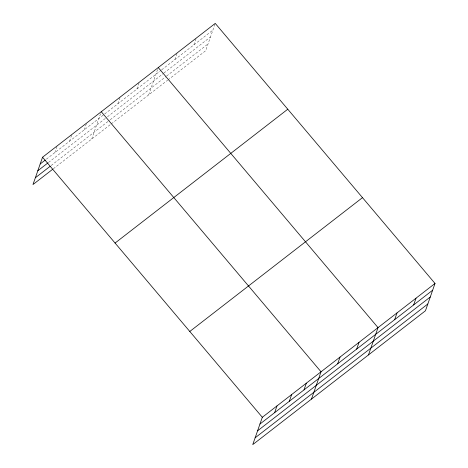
<?xml version="1.0" encoding="UTF-8"?>
<svg xmlns="http://www.w3.org/2000/svg" width="468" height="468" viewBox="0 0 468 468"><rect width="100%" height="100%" fill="white"/><g stroke="black" fill="none" stroke-linecap="round" stroke-linejoin="round"><path stroke-width="0.35" stroke-dasharray="2.34 1.75" d="M54.867 152.597L56.991 146.531M69.545 141.225L71.668 135.153M84.222 129.847L86.586 123.102M91.699 139.043L101.029 112.402M117.901 103.75L120.024 97.683M136.896 89.031L139.259 82.286M148.689 94.875L158.02 68.24M174.892 59.588L177.015 53.516M193.887 44.864L196.01 38.797M215.011 24.073L205.68 50.714L168.264 79.706M46.396 159.161L104.083 114.455M104.662 114.011L161.074 70.294M161.653 69.849L212.881 30.145M48.537 162.449L106.891 117.228M107.464 116.784L163.303 73.511M163.876 73.067L210.506 36.931M51.17 165.502L109.623 120.206M110.196 119.761L166.035 76.489M166.608 76.044L208.061 43.922M53.311 168.79L110.7 124.318M111.273 123.874L167.69 80.157"/><path stroke-width="0.7" d="M435.018 283.456L262.32 417.286L252.755 444.6L425.453 310.77L435.018 283.456L215.245 23.4L42.547 157.23L32.982 184.544L52.744 169.229M274.634 412.653L276.998 405.914M289.318 401.281L291.675 394.536M303.995 389.902L306.359 383.163M311.472 399.099L321.036 371.785L101.263 111.729M337.674 363.806L340.031 357.066M356.669 349.087L359.032 342.342M368.462 354.931L378.027 327.623L158.254 67.562M394.664 319.644L397.022 312.899M413.659 304.92L416.023 298.18M40.184 163.975L45.267 160.038M37.809 170.761L47.97 162.887M35.357 177.758L50.041 166.38M115.069 243.05L287.773 109.219M189.792 331.467L362.495 197.636M259.956 424.031L432.654 290.201M257.581 430.817L430.279 296.987M255.13 437.814L427.828 303.984M42.547 157.23L262.32 417.286"/></g></svg>
